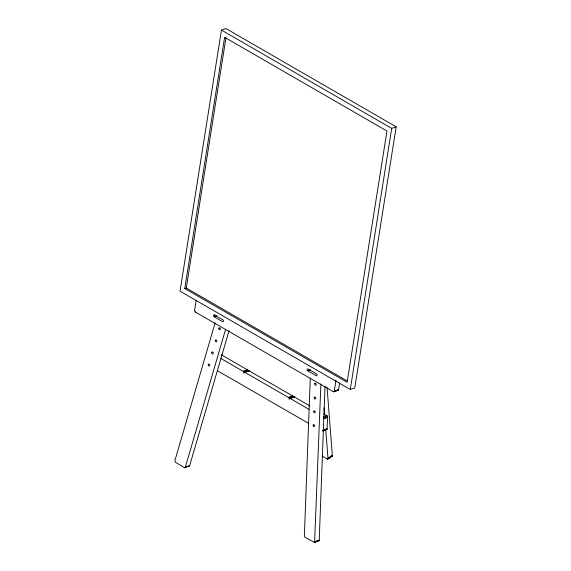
<?xml version="1.0" encoding="UTF-8"?>
<svg xmlns="http://www.w3.org/2000/svg" width="571" height="571" viewBox="0 0 571 571"><rect width="100%" height="100%" fill="white"/><g stroke="black" fill="none" stroke-linecap="round" stroke-linejoin="round"><path stroke-width="0.86" d="M327.197 458.941C329.017 459.348 330.109 455.651 332.351 455.544M325.027 386.096L319.218 540.323L314.271 542.286L304.957 537.225A1.249 0.849 71 0 1 304.357 536.069L310.281 378.116M320.888 383.919L314.6 542.264M326.277 429.599L326.983 429.007L327.661 417.023A1.249 0.849 71 0 0 327.083 415.845L323.778 413.932M195.282 312.002L194.575 310.41M244.795 372.278L289.354 398.001L289.183 399.086L289.354 398.001L293.637 396.531L309.996 405.974M220.934 358.495L244.131 371.892L243.953 372.977L244.131 371.892L248.406 370.415L293.637 396.531L293.515 397.323L293.637 396.531M331.551 456.001L332.365 455.772L327.04 387.152M248.406 370.415L248.285 371.207L248.406 370.415L221.284 354.755M221.455 30.092L180.036 291.181L350.287 389.479L354.769 387.93L396.181 126.841L225.938 28.55L221.455 30.092L391.706 128.382L396.181 126.841M184.776 288.541L224.631 37.308L386.967 131.03L347.118 382.263L184.776 288.541L186.267 288.027L347.068 380.864M186.267 288.027L225.98 37.672M194.54 310.667L196.174 300.367M339.624 382.898L338.524 389.843L333.236 391.649L334.242 391.321L336.005 380.186M350.287 389.479L391.706 128.382M334.242 391.321L338.56 389.593M185.389 467.064L185.304 467.342A1.249 0.849 71 0 1 184.476 467.685L184.226 467.549M215.124 322.836L174.84 460.847L175.34 462.182L184.397 467.649L188.68 466.172M225.566 329.431L185.332 467.264L189.615 465.786L229.064 330.645M337.718 390.293L338.524 389.843M189.615 465.786L189.579 465.865A1.249 0.849 71 0 1 188.751 466.207M328.653 457.963L330.823 456.493M332.365 455.772L327.404 459.063L322.108 456.001M327.554 459.113L332.351 455.915M327.654 459.127L332.308 456.008M214.553 315.014L214.303 314.871A1.049 0.714 71 0 0 214.104 316.748L216.951 315.763M247.536 369.908L243.253 371.386L247.771 370.051M244.131 371.892L244.766 372.256L249.077 370.8M249.284 370.922L244.766 372.256M307.755 370.822L316.141 375.661A1.049 0.714 71 0 0 317.026 375.168A1.049 0.714 71 0 0 316.434 373.812L308.047 368.973A1.049 0.714 71 0 0 307.162 369.473A1.049 0.714 71 0 0 307.755 370.822L310.61 369.837M292.766 396.024L288.483 397.495L293.002 396.167M289.354 398.001L289.989 398.372L294.308 396.916M294.508 397.031L289.989 398.372M338.46 390.014L333.443 391.77L195.075 311.88M333.592 391.813L338.31 390.214M323.272 416.923L326.84 415.695M323.443 417.023L327.012 415.795M323.379 418.593L327.661 417.123M323.372 418.814L327.647 417.344M322.715 430.334L326.99 428.857M322.708 430.477L326.983 429.007M322.679 430.613L326.962 429.142M322.601 430.791L326.919 429.264M322.579 430.848L326.862 429.371M322.829 430.848L326.705 429.535M314.964 541.658L319.239 540.187M314.942 541.8L319.218 540.323M314.157 542.25L319.182 540.452M314.271 542.286L319.053 540.658M318.875 540.787L318.44 540.773M214.303 314.871L222.833 319.774A1.049 0.714 71 0 1 223.425 321.123A1.049 0.714 71 0 1 222.54 321.623L214.104 316.748M290.025 398.387L308.904 409.286M217.444 370.729L308.832 423.496M324.071 407.858L324.621 414.96M325.791 430.063L328.018 458.713M313.707 411.298A1.049 0.714 71 0 0 314.585 412.847A1.049 0.714 71 0 0 314.985 411.341A1.049 0.714 71 0 0 313.707 411.298M314.228 397.502A1.049 0.714 71 0 0 315.106 399.05A1.049 0.714 71 0 0 315.506 397.544A1.049 0.714 71 0 0 314.228 397.502M313.186 425.102A1.049 0.714 71 0 0 314.071 426.651A1.049 0.714 71 0 0 314.471 425.145A1.049 0.714 71 0 0 313.186 425.102M314.742 383.698A1.049 0.714 71 0 0 315.627 385.254A1.049 0.714 71 0 0 316.027 383.748A1.049 0.714 71 0 0 314.742 383.698M211.762 352.628A1.049 0.714 71 0 0 212.847 353.941A1.049 0.714 71 0 0 212.947 352.257A1.049 0.714 71 0 0 211.762 352.628M215.288 340.552A1.049 0.714 71 0 0 216.373 341.865A1.049 0.714 71 0 0 216.473 340.188A1.049 0.714 71 0 0 215.288 340.552M208.244 364.705A1.049 0.714 71 0 0 209.321 366.018A1.049 0.714 71 0 0 209.421 364.334A1.049 0.714 71 0 0 208.244 364.705M218.814 328.482A1.049 0.714 71 0 0 219.899 329.788A1.049 0.714 71 0 0 219.992 328.111A1.049 0.714 71 0 0 218.814 328.482"/></g></svg>
